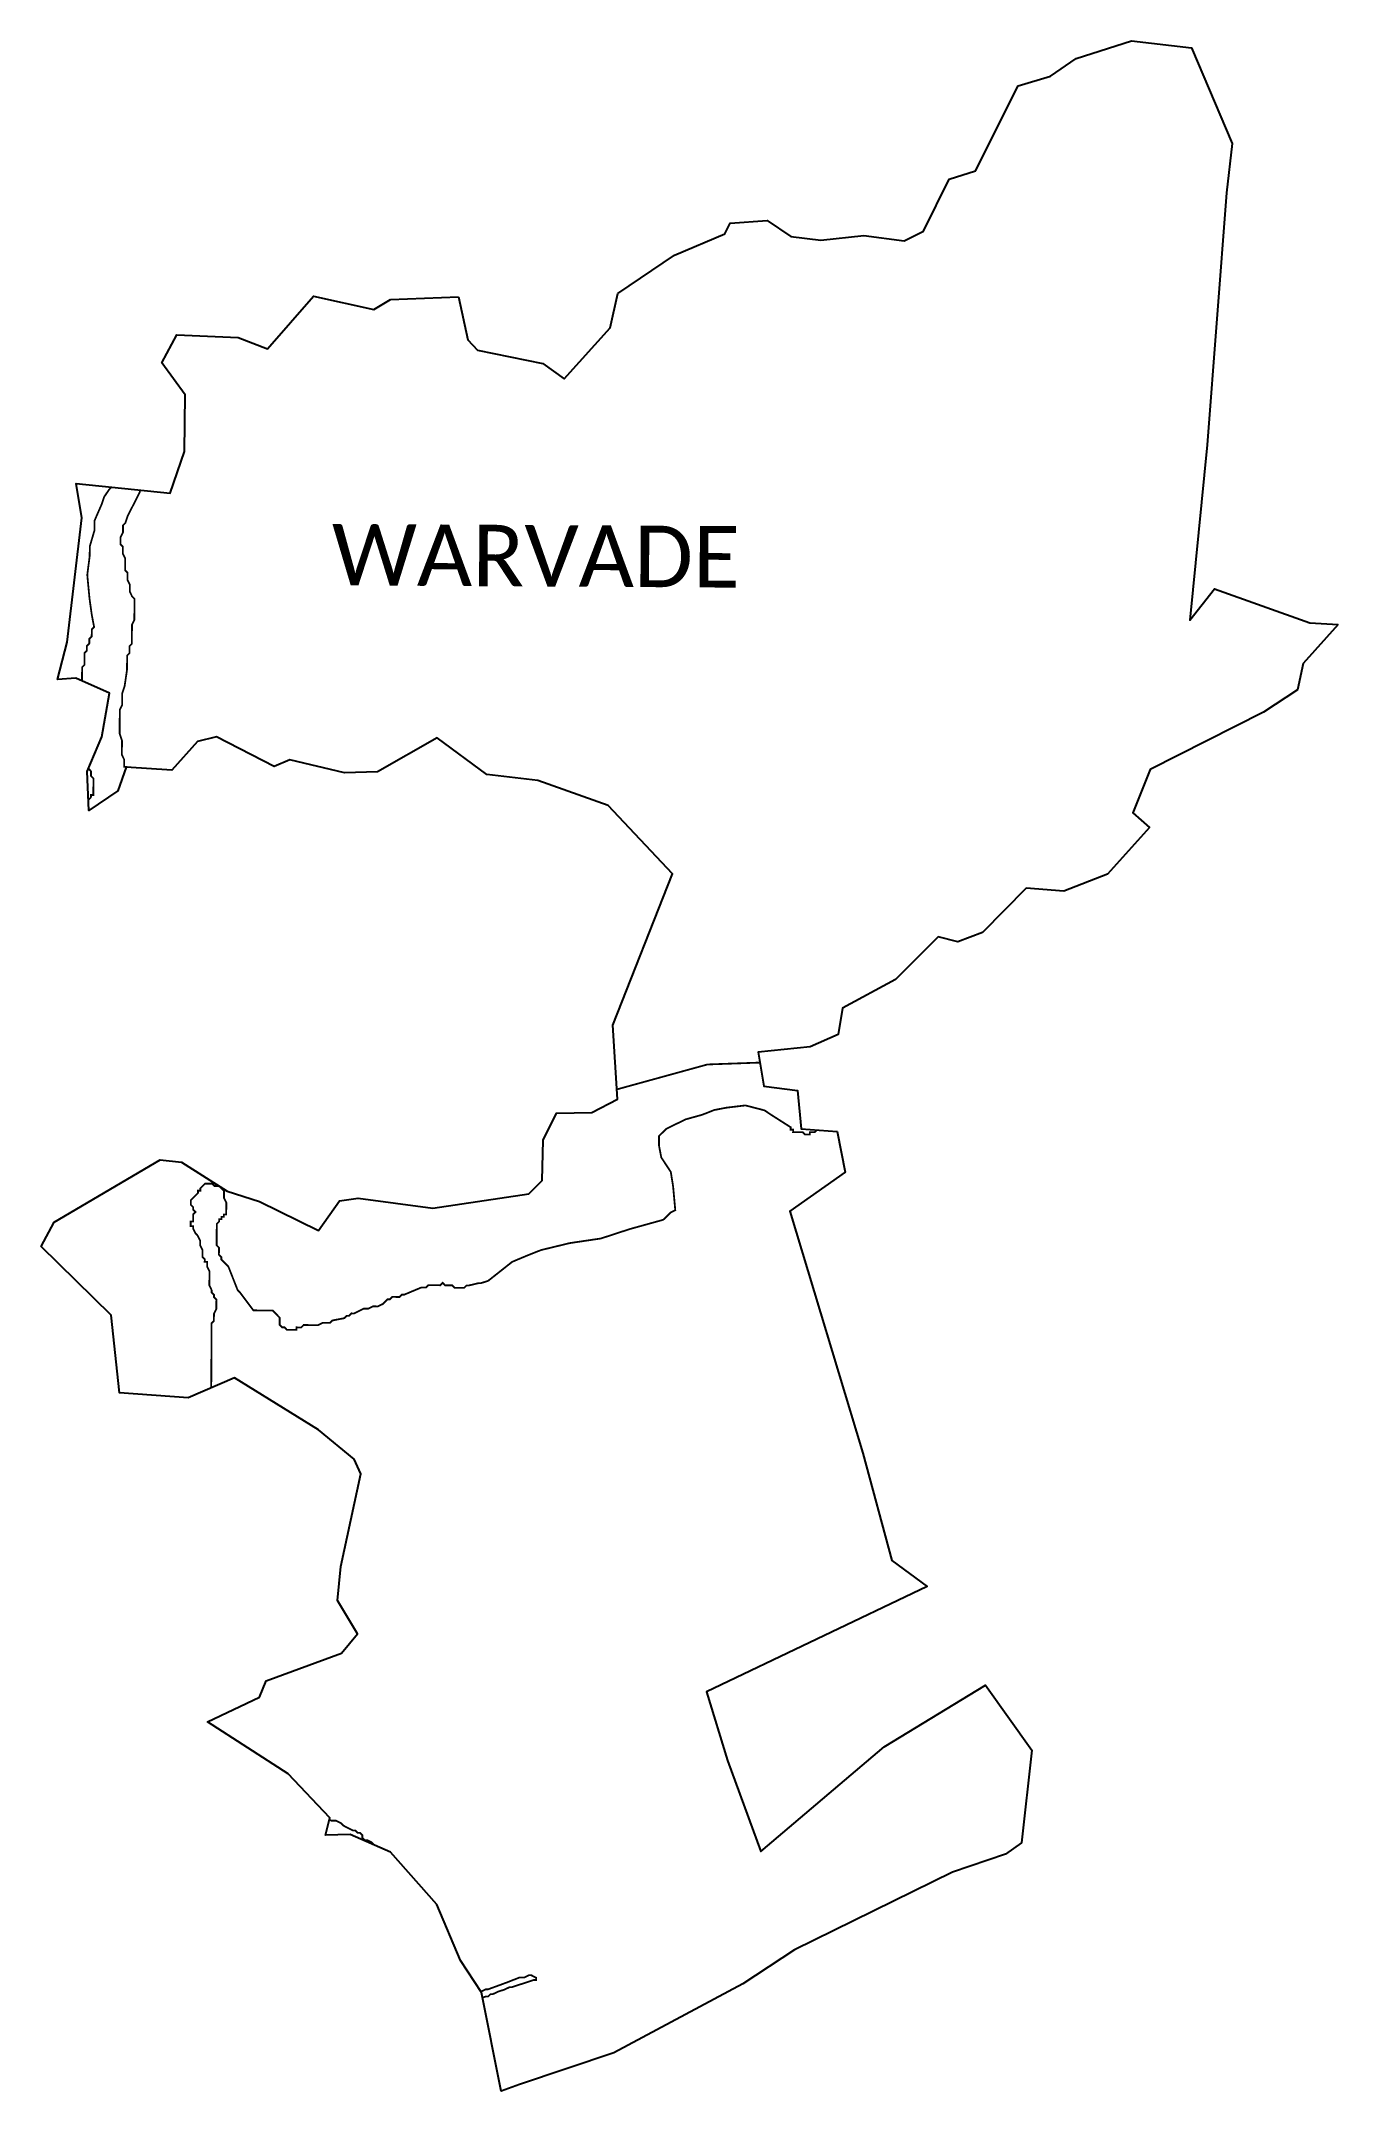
# Model space of a CAD drawing. Header units: metres. Extents: x 313542 to 315738, y 1901058 to 1904529.
import ezdxf

# ---------------------------------------------------------------- set-up
doc = ezdxf.new("R2010")
doc.units = ezdxf.units.M
for name, color, linetype in [('HAZARDS LINE', 1, 'Continuous'), ('village', 3, 'Continuous'), ('VILLAGE NAME', 250, 'Continuous')]:
    doc.layers.add(name, color=color, linetype=linetype)
doc.styles.get("Standard").update_dxf_attribs({"font": 'simplex.shx'})

msp = doc.modelspace()

# ---------------------------------------------------------------- linework, layer by layer
at = {"color": 3, "true_color": 0x00ff00, "flags": 128}
msp.add_lwpolyline([(314133.8, 1904091.2), (314249, 1904096)], dxfattribs=at)
at = {"layer": 'HAZARDS LINE', "lineweight": 18}
for points, const_width in [([(313661.4, 1903773.6), (313661.2, 1903773.2), (313657.2, 1903769.2), (313649.1, 1903757.2), (313645.1, 1903745.2), (313632.9, 1903717.2), (313632.9, 1903701.2), (313624.7, 1903673.2), (313624.6, 1903657.2), (313620.5, 1903625.1), (313624.3, 1903585), (313628.2, 1903557), (313632.1, 1903536.9), (313628.1, 1903532.9), (313628, 1903520.9), (313624, 1903516.9), (313623.9, 1903508.9), (313619.9, 1903504.9), (313619.9, 1903496.9), (313615.9, 1903492.9), (313615.8, 1903472.9), (313611.7, 1903468.9), (313611.6, 1903445.7)], 3), ([(313623, 1903298.8), (313623, 1903296.6), (313626.9, 1903292.6), (313626.9, 1903284.6), (313630.9, 1903280.5), (313630.8, 1903252.5), (313626.8, 1903252.5), (313626.7, 1903248.5), (313622.7, 1903244.5), (313622.2, 1903244)], 3), ([(314106.5, 1901474.9), (314106.4, 1901475), (314102.4, 1901479.1), (314094.3, 1901483.2), (314090.3, 1901483.2), (314086.2, 1901487.3), (314086.3, 1901491.4), (314082.2, 1901495.5), (314078.2, 1901495.5), (314074.2, 1901499.6), (314070.1, 1901499.6), (314054, 1901507.8), (314049.9, 1901511.9), (314041.9, 1901516), (314033.8, 1901516), (314030.1, 1901517.9)], 3.04), ([(314289.7, 1901216.4), (314295.1, 1901218.5), (314299.2, 1901218.5), (314303.2, 1901222.5), (314307.3, 1901222.5), (314315.4, 1901226.4), (314327.6, 1901230.4), (314335.7, 1901234.4), (314339.8, 1901234.4), (314352, 1901238.4), (314376.3, 1901246.3), (314380.4, 1901246.3), (314380.4, 1901250.3), (314372.3, 1901254.4), (314368.3, 1901254.5), (314360.1, 1901250.5), (314356.1, 1901250.5), (314352, 1901250.5), (314331.7, 1901242.5), (314299.2, 1901230.6), (314295.2, 1901230.6), (314287.1, 1901226.6), (314287, 1901226.6)], 3.04)]:
    msp.add_lwpolyline(points, dxfattribs=dict(at, const_width=const_width))
for points in [[(313687.1, 1903299.7, 3, 3, 0), (313687.1, 1903300.3, 3, 3, 0), (313683.1, 1903300.3, 3, 3, 0), (313683.1, 1903312.3, 3, 3, 0), (313679.1, 1903320.4, 3, 3, 0), (313679.3, 1903344.4, 3, 3, 0), (313675.3, 1903356.4, 3, 3, 0), (313675.5, 1903396.5, 3, 3, 0), (313679.5, 1903404.5, 3, 3, 0), (313679.6, 1903424.5, 3, 3, 0), (313683.7, 1903436.5, 3, 3, 0), (313687.8, 1903464.6, 3, 3, 0), (313687.9, 1903488.6, 3, 3, 0), (313692, 1903492.6, 3, 3, 0), (313692, 1903504.6, 3, 3, 0), (313696, 1903508.6, 3, 3, 0), (313696.2, 1903540.6, 3, 3, 0), (313700.2, 1903548.6, 3, 3, 0), (313700.4, 1903584.7, 3, 3, 0), (313696.4, 1903588.7, 3, 3, 0), (313692.5, 1903596.7, 3, 3, 0), (313692.5, 1903608.8, 3, 3, 0), (313688.5, 1903616.8, 3, 3, 0), (313688.6, 1903628.8, 3, 3, 0), (313684.6, 1903632.8, 3, 3, 0), (313684.7, 1903652.9, 3, 3, 0), (313680.7, 1903660.9, 3, 3, 0), (313680.8, 1903672.9, 3, 3, 0), (313676.8, 1903676.9, 3, 3, 0), (313676.9, 1903689, 3, 3, 0), (313680.9, 1903697, 3, 3, 0), (313681, 1903709, 3, 3, 0), (313685, 1903713, 3, 3, 0), (313689, 1903725, 3, 3, 0), (313697.1, 1903741, 3, 3, 0), (313701.2, 1903748.9, 3, 3, 0), (313705.2, 1903756.9, 3, 3, 0), (313709.3, 1903764.9, 3, 3, 0), (313709.3, 1903768.7, 3, 3, 0)], [(314759.2, 1902799.5, 3.04, 3.04, 0), (314670.4, 1902796.3, 3.04, 3.04, 0), (314517.1, 1902754.1, 3.04, 3.04, 0)], [(313830.4, 1902248.8, 3, 3, 0), (313830.9, 1902358.1, 3, 3, 0), (313834.9, 1902362.1, 3, 3, 0), (313835, 1902374.1, 3, 3, 0), (313839, 1902382.1, 3, 3, 0), (313839.1, 1902398.2, 3, 3, 0), (313835.1, 1902402.2, 3, 3, 0), (313835.1, 1902406.2, 3, 3, 0), (313831.1, 1902410.2, 3, 3, 0), (313831.1, 1902414.2, 3, 3, 0), (313827.2, 1902422.2, 3, 3, 0), (313827.3, 1902446.3, 3, 3, 0), (313823.3, 1902454.3, 3, 3, 0), (313823.4, 1902462.3, 3, 3, 0), (313819.3, 1902462.3, 3, 3, 0), (313819.4, 1902466.4, 3, 3, 0), (313815.4, 1902470.4, 3, 3, 0), (313815.4, 1902482.4, 3, 3, 0), (313811.5, 1902490.4, 3, 3, 0), (313811.5, 1902498.4, 3, 3, 0), (313807.5, 1902506.5, 3, 3, 0), (313803.6, 1902510.5, 3, 3, 0), (313799.6, 1902518.5, 3, 3, 0), (313799.6, 1902522.5, 3, 3, 0), (313795.6, 1902522.6, 3, 3, 0), (313795.6, 1902530.6, 3, 3, 0), (313799.6, 1902530.5, 3, 3, 0), (313799.7, 1902542.6, 3, 3, 0), (313803.7, 1902546.6, 3, 3, 0), (313799.7, 1902550.6, 3, 3, 0), (313799.8, 1902554.6, 3, 3, 0), (313795.8, 1902558.6, 3, 3, 0), (313795.8, 1902566.6, 3, 3, 0), (313799.8, 1902570.6, 3, 3, 0), (313803.9, 1902574.6, 3, 3, 0), (313807.9, 1902578.6, 3, 3, 0), (313807.9, 1902582.6, 3, 3, 0), (313811.9, 1902582.6, 3, 3, 0), (313811.9, 1902586.6, 3, 3, 0), (313815.9, 1902590.6, 3, 3, 0), (313820, 1902594.6, 3, 3, 0), (313832, 1902594.5, 3, 3, 0), (313836, 1902590.5, 3, 3, 0), (313844, 1902590.4, 3, 3, 0), (313852, 1902582.4, 3, 3, 0), (313851.9, 1902570.4, 3, 3, 0), (313855.9, 1902562.3, 3, 3, 0), (313855.8, 1902542.3, 3, 3, 0), (313851.8, 1902542.3, 3, 3, 0), (313851.7, 1902538.3, 3, 3, 0), (313847.7, 1902538.3, 3, 3, 0), (313847.7, 1902534.3, 3, 3, 0), (313843.7, 1902534.4, 3, 3, 0), (313843.7, 1902530.3, 3, 3, 0), (313839.7, 1902526.4, 3, 3, 0), (313839.5, 1902490.3, 3, 3, 0), (313843.5, 1902486.3, 3, 3, 0), (313843.4, 1902474.3, 3, 3, 0), (313847.4, 1902470.2, 3, 3, 0), (313847.4, 1902466.2, 3, 3, 0), (313851.4, 1902462.2, 3, 3, 0), (313855.4, 1902458.2, 3, 3, 0), (313859.4, 1902454.1, 3, 3, 0), (313875.2, 1902414, 3, 3, 0), (313879.2, 1902410, 3.04, 3.04, 0), (313901.8, 1902380, 3.04, 3.04, 0), (313934.2, 1902379.8, 3.04, 3.04, 0), (313942.3, 1902371.7, 3.04, 3.04, 0), (313946.3, 1902367.6, 3.04, 3.04, 0), (313946.2, 1902355.4, 3.04, 3.04, 0), (313950.3, 1902351.3, 3.04, 3.04, 0), (313954.3, 1902351.3, 3.04, 3.04, 0), (313958.3, 1902347.2, 3.04, 3.04, 0), (313974.5, 1902347.1, 3.04, 3.04, 0), (313974.6, 1902351.2, 3.04, 3.04, 0), (313982.7, 1902351.1, 3.04, 3.04, 0), (313986.7, 1902355.2, 3.04, 3.04, 0), (314011, 1902355, 3.04, 3.04, 0), (314019.2, 1902359, 3.04, 3.04, 0), (314031.3, 1902358.9, 3.04, 3.04, 0), (314035.4, 1902362.9, 3.04, 3.04, 0), (314055.7, 1902366.8, 3.04, 3.04, 0), (314059.8, 1902370.9, 3.04, 3.04, 0), (314063.8, 1902370.8, 3.04, 3.04, 0), (314067.9, 1902374.9, 3.04, 3.04, 0), (314072, 1902374.8, 3.04, 3.04, 0), (314088.2, 1902382.8, 3.04, 3.04, 0), (314096.3, 1902382.8, 3.04, 3.04, 0), (314104.4, 1902386.8, 3.04, 3.04, 0), (314112.6, 1902386.7, 3.04, 3.04, 0), (314120.7, 1902390.7, 3.04, 3.04, 0), (314124.8, 1902394.7, 3.04, 3.04, 0), (314128.8, 1902398.8, 3.04, 3.04, 0), (314132.9, 1902398.7, 3.04, 3.04, 0), (314137, 1902402.8, 3.04, 3.04, 0), (314149.1, 1902402.7, 3.04, 3.04, 0), (314153.2, 1902406.7, 3.04, 3.04, 0), (314157.3, 1902406.7, 3.04, 3.04, 0), (314185.7, 1902418.6, 3.04, 3.04, 0), (314193.8, 1902418.6, 3.04, 3.04, 0), (314197.9, 1902422.6, 3.04, 3.04, 0), (314218.1, 1902422.5, 3.04, 3.04, 0), (314222.2, 1902426.5, 3.04, 3.04, 0), (314226.2, 1902422.4, 3.04, 3.04, 0), (314238.4, 1902422.3, 3.04, 3.04, 0), (314242.4, 1902418.3, 3.04, 3.04, 0), (314258.6, 1902418.2, 3.04, 3.04, 0), (314262.7, 1902422.2, 3.04, 3.04, 0), (314266.7, 1902422.2, 3.04, 3.04, 0), (314283, 1902426.1, 3.04, 3.04, 0), (314287, 1902426.1, 3.04, 3.04, 0), (314299.2, 1902430, 3.04, 3.04, 0), (314339.9, 1902462.2, 3.04, 3.04, 0), (314368.4, 1902474.1, 3.04, 3.04, 0), (314388.7, 1902482.1, 3.04, 3.04, 0), (314437.4, 1902493.9, 3.04, 3.04, 0), (314490.1, 1902501.7, 3.04, 3.04, 0), (314538.8, 1902517.6, 3.04, 3.04, 0), (314567.3, 1902525.5, 3.04, 3.04, 0), (314595.7, 1902533.4, 3.04, 3.04, 0), (314607.9, 1902545.5, 3.04, 3.04, 0), (314616, 1902549.5, 3.04, 3.04, 0), (314612.3, 1902590, 3.04, 3.04, 0), (314608.4, 1902614.4, 3.04, 3.04, 0), (314592.3, 1902638.8, 3.04, 3.04, 0), (314588.4, 1902659.1, 3.04, 3.04, 0), (314588.5, 1902675.3, 3.04, 3.04, 0), (314600.8, 1902687.3, 3.04, 3.04, 0), (314617, 1902695.3, 3.04, 3.04, 0), (314633.3, 1902703.3, 3.04, 3.04, 0), (314661.7, 1902711.2, 3.04, 3.04, 0), (314682, 1902719.2, 3.04, 3.04, 0), (314702.3, 1902723.1, 3.04, 3.04, 0), (314734.7, 1902727, 3.04, 3.04, 0), (314767.1, 1902718.6, 3.04, 3.04, 0), (314779.2, 1902710.5, 3.04, 3.04, 0), (314811.4, 1902690, 3.04, 3.04, 0), (314811.4, 1902685.9, 3.04, 3.04, 0), (314815.5, 1902685.9, 3.04, 3.04, 0), (314815.4, 1902681.8, 3.04, 3.04, 0), (314831.6, 1902681.7, 3.04, 3.04, 0), (314835.7, 1902677.7, 3.04, 3.04, 0), (314843.8, 1902677.6, 3.04, 3.04, 0), (314843.8, 1902681.7, 3.04, 3.04, 0), (314851.9, 1902681.6, 3.04, 3.04, 0), (314855.6, 1902685.2, 3.04, 3.04, 0)]]:
    msp.add_lwpolyline(points, format="xyseb", dxfattribs=at)
at = {"layer": 'village', "color": 3, "true_color": 0x00ff00}
for points in [[(314249, 1904096, 0), (314264.9, 1904023.2, 0), (314281, 1904005.4, 0), (314392, 1903983.2, 0), (314427.7, 1903957.2, 0), (314506, 1904043.2, 0), (314518.9, 1904101.4, 0), (314614.5, 1904166.3, 0), (314700.1, 1904202.6, 0), (314709.1, 1904220.8, 0), (314771.3, 1904225, 0), (314811.6, 1904197.8, 0), (314862.2, 1904191.8, 0), (314935.1, 1904199.9, 0), (315003.6, 1904190.6, 0), (315036.1, 1904206.8, 0), (315079.5, 1904294.9, 0), (315124.1, 1904309.4, 0), (315196.6, 1904453.1, 0), (315251.5, 1904469.6, 0), (315294.5, 1904499.1, 0), (315388.2, 1904529, 0), (315489.7, 1904517.3, 0), (315558.9, 1904355.6, 0), (315549.3, 1904272.1, 0), (315516.6, 1903845.6, 0), (315486.9, 1903548.7, 0), (315528.7, 1903601.4, 0), (315690.3, 1903544.1, 0), (315738, 1903541.1, 0)], [(315738, 1903541.1, 0), (315679, 1903475.1, 0), (315669.6, 1903430.4, 0), (315612, 1903392.6, 0), (315419.7, 1903295.4, 0), (315390.5, 1903222.3, 0), (315418.7, 1903197.6, 0), (315347.5, 1903118.3, 0), (315274, 1903089.6, 0), (315210.3, 1903094.9, 0), (315136.3, 1903019.6, 0), (315094.5, 1903003.8, 0), (315061, 1903012.2, 0), (314988.9, 1902939.9, 0), (314899.2, 1902891.7, 0), (314891.8, 1902847.3, 0), (314844.4, 1902826.4, 0), (314756.4, 1902816.9, 0), (314765.7, 1902759.5, 0), (314823.1, 1902752, 0), (314829.3, 1902687.2, 0), (314890, 1902682.6, 0), (314903.6, 1902613.9, 0), (314809.9, 1902548.1, 0), (314933.8, 1902138, 0), (314982.6, 1901956.5, 0), (315042.3, 1901912.7, 0), (314668.6, 1901734.2, 0), (314704.3, 1901618.2, 0), (314760.8, 1901463.8, 0), (314969.4, 1901641, 0), (315141.2, 1901745.7, 0), (315219.7, 1901635.2, 0), (315201.9, 1901478.7, 0), (315175.3, 1901459.3, 0), (315085.4, 1901429.1, 0), (314818.1, 1901297.4, 0), (314730.4, 1901240, 0), (314512.1, 1901123, 0), (314352.5, 1901069.5, 0), (314321.4, 1901058.4, 0), (314288, 1901225.1, 0), (314252.5, 1901279.4, 0), (314212.3, 1901374.1, 0), (314133.9, 1901463, 0), (314065.3, 1901492.8, 0), (314023.8, 1901491.7, 0), (314030.9, 1901521, 0), (313960.5, 1901595.4, 0), (313823.8, 1901683.2, 0), (313911.9, 1901725, 0), (313923.1, 1901752.8, 0), (314051.1, 1901799.7, 0), (314077.8, 1901832.2, 0), (314044.4, 1901889, 0), (314050, 1901946.3, 0), (314083.4, 1902103.3, 0), (314072.3, 1902128.3, 0), (314011.8, 1902177.8, 0), (313869.5, 1902265.9, 0), (313791.5, 1902231.7, 0), (313675.1, 1902240.4, 0), (313660.7, 1902372, 0), (313542.2, 1902488.4, 0), (313564.4, 1902529.3, 0), (313744.1, 1902634.8, 0), (313780.3, 1902630.7, 0), (313857.6, 1902581.6, 0), (313911.9, 1902564.1, 0), (314011.8, 1902515.3, 0), (314047.5, 1902565.3, 0), (314079, 1902570.1, 0), (314205.7, 1902553.2, 0), (314368.1, 1902577.2, 0), (314390.5, 1902600, 0), (314392.2, 1902668, 0), (314415.1, 1902713.7, 0), (314474.7, 1902715, 0), (314518.1, 1902737.5, 0), (314510.5, 1902863, 0), (314611.4, 1903119.2, 0), (314502.2, 1903235, 0), (314383.3, 1903277.1, 0), (314296.7, 1903287, 0), (314213.1, 1903349.2, 0), (314111.7, 1903291.6, 0), (314056, 1903289.8, 0), (313963.5, 1903311.8, 0), (313936.7, 1903300.7, 0), (313839.3, 1903351, 0), (313807.3, 1903342.9, 0), (313763.8, 1903294.7, 0), (313686.4, 1903299.7, 0), (313672.4, 1903259.5, 0), (313623, 1903226.1, 0), (313620.2, 1903292.3, 0), (313645, 1903350.7, 0), (313658, 1903424.9, 0), (313601.2, 1903450.4, 0), (313570.1, 1903447.8, 0), (313586.4, 1903511.1, 0), (313611.4, 1903722, 0), (313601.9, 1903779.7, 0), (313760.6, 1903763.4, 0), (313785.1, 1903833.8, 0), (313786.5, 1903930.1, 0), (313746.8, 1903983.9, 0), (313772.3, 1904031.7, 0), (313876.2, 1904027, 0), (313925.9, 1904008.1, 0), (314003.6, 1904097, 0), (314105.7, 1904074.5, 0), (314133.8, 1904091.2, 0)]]:
    msp.add_polyline3d(points, dxfattribs=at)

# ---------------------------------------------------------------- texts
at = {"layer": 'VILLAGE NAME', "insert": (314034.6, 1903711.5), "char_height": 104.042, "attachment_point": 1, "rotation": 359.6762}
msp.add_mtext_dynamic_manual_height_columns('{\\fCalibri|b0|i0|c0|p34;WARVADE}', width=1632.383, gutter_width=520.2, heights=[0], dxfattribs=at)

doc.saveas('drawing.dxf')
